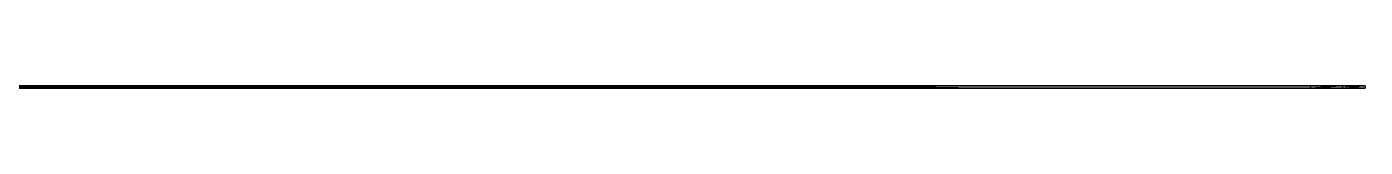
# Model space of a CAD drawing. Extents: x -2.97 to 2.97, y -1.02 to 0.88.
# Drawn here: x 0.675 to 2.974, y -0.69 to -0.686 of the extents above; entities that cross this region are included whole.
import ezdxf

# ---------------------------------------------------------------- set-up
doc = ezdxf.new("R2010")
doc.units = 0

msp = doc.modelspace()

# ---------------------------------------------------------------- linework, layer by layer
for p, q in [((0.128, -0.686, 0.206), (1.87, -0.686, 2.485)), ((0.128, -0.686, 0.206), (1.868, -0.686, 2.42)), ((0.128, -0.689, 0.206), (1.87, -0.689, 2.485)), ((0.128, -0.689, 0.206), (1.868, -0.689, 2.42)), ((0.16, -0.686, 0.249), (1.724, -0.686, 2.524)), ((0.16, -0.686, 0.249), (1.784, -0.686, 2.546)), ((0.16, -0.686, 0.249), (1.87, -0.686, 2.485)), ((0.16, -0.689, 0.249), (1.724, -0.689, 2.524)), ((0.16, -0.689, 0.249), (1.784, -0.689, 2.546)), ((0.16, -0.689, 0.249), (1.87, -0.689, 2.485)), ((0.226, -0.686, 0.464), (1.724, -0.689, 2.524)), ((0.226, -0.686, 0.464), (1.724, -0.686, 2.524)), ((0.226, -0.689, 0.464), (1.724, -0.689, 2.524)), ((0.236, -0.686, -0.055), (2.941, -0.686, -1.009)), ((0.236, -0.686, -0.055), (2.88, -0.686, -1.027)), ((0.288, -0.686, -0.072), (2.935, -0.686, -0.857)), ((0.288, -0.686, -0.072), (2.974, -0.686, -0.907)), ((0.288, -0.686, -0.072), (2.941, -0.686, -1.009)), ((1.868, -0.686, 2.42), (0.37, -0.689, 0.36)), ((1.868, -0.686, 2.42), (0.37, -0.686, 0.36)), ((1.868, -0.689, 2.42), (0.37, -0.689, 0.36)), ((2.88, -0.686, -1.027), (0.457, -0.69, -0.24)), ((2.88, -0.686, -1.027), (0.457, -0.686, -0.24)), ((0.512, -0.686, -0.069), (2.935, -0.69, -0.857)), ((0.512, -0.686, -0.069), (2.935, -0.686, -0.857)), ((1.724, -0.686, 2.524), (1.724, -0.689, 2.524)), ((1.724, -0.686, 2.524), (1.784, -0.689, 2.546)), ((1.724, -0.686, 2.524), (1.784, -0.686, 2.546)), ((1.724, -0.689, 2.524), (1.784, -0.689, 2.546)), ((1.784, -0.686, 2.546), (1.784, -0.689, 2.546)), ((1.784, -0.686, 2.546), (1.87, -0.689, 2.485)), ((1.784, -0.686, 2.546), (1.87, -0.686, 2.485)), ((1.784, -0.689, 2.546), (1.87, -0.689, 2.485)), ((1.87, -0.686, 2.485), (1.868, -0.689, 2.42)), ((1.868, -0.686, 2.42), (1.868, -0.689, 2.42)), ((1.87, -0.686, 2.485), (1.868, -0.686, 2.42)), ((1.87, -0.689, 2.485), (1.868, -0.689, 2.42)), ((1.87, -0.686, 2.485), (1.87, -0.689, 2.485)), ((2.941, -0.686, -1.009), (2.88, -0.69, -1.027)), ((2.941, -0.686, -1.009), (2.88, -0.686, -1.027)), ((2.88, -0.686, -1.027), (2.88, -0.69, -1.027)), ((2.935, -0.686, -0.857), (2.935, -0.69, -0.857)), ((2.935, -0.686, -0.857), (2.974, -0.69, -0.907)), ((2.935, -0.686, -0.857), (2.974, -0.686, -0.907)), ((2.974, -0.686, -0.907), (2.941, -0.69, -1.009)), ((2.974, -0.686, -0.907), (2.941, -0.686, -1.009)), ((2.941, -0.686, -1.009), (2.941, -0.69, -1.009)), ((2.974, -0.686, -0.907), (2.974, -0.69, -0.907)), ((0.236, -0.69, -0.055), (2.941, -0.69, -1.009)), ((0.236, -0.69, -0.055), (2.88, -0.69, -1.027)), ((0.288, -0.69, -0.072), (2.974, -0.69, -0.907)), ((0.288, -0.69, -0.072), (2.935, -0.69, -0.857)), ((0.288, -0.69, -0.072), (2.941, -0.69, -1.009)), ((2.88, -0.69, -1.027), (0.457, -0.69, -0.24)), ((0.512, -0.69, -0.069), (2.935, -0.69, -0.857)), ((2.941, -0.69, -1.009), (2.88, -0.69, -1.027)), ((2.935, -0.69, -0.857), (2.974, -0.69, -0.907)), ((2.974, -0.69, -0.907), (2.941, -0.69, -1.009))]:
    msp.add_line(p, q)

doc.saveas('drawing.dxf')
